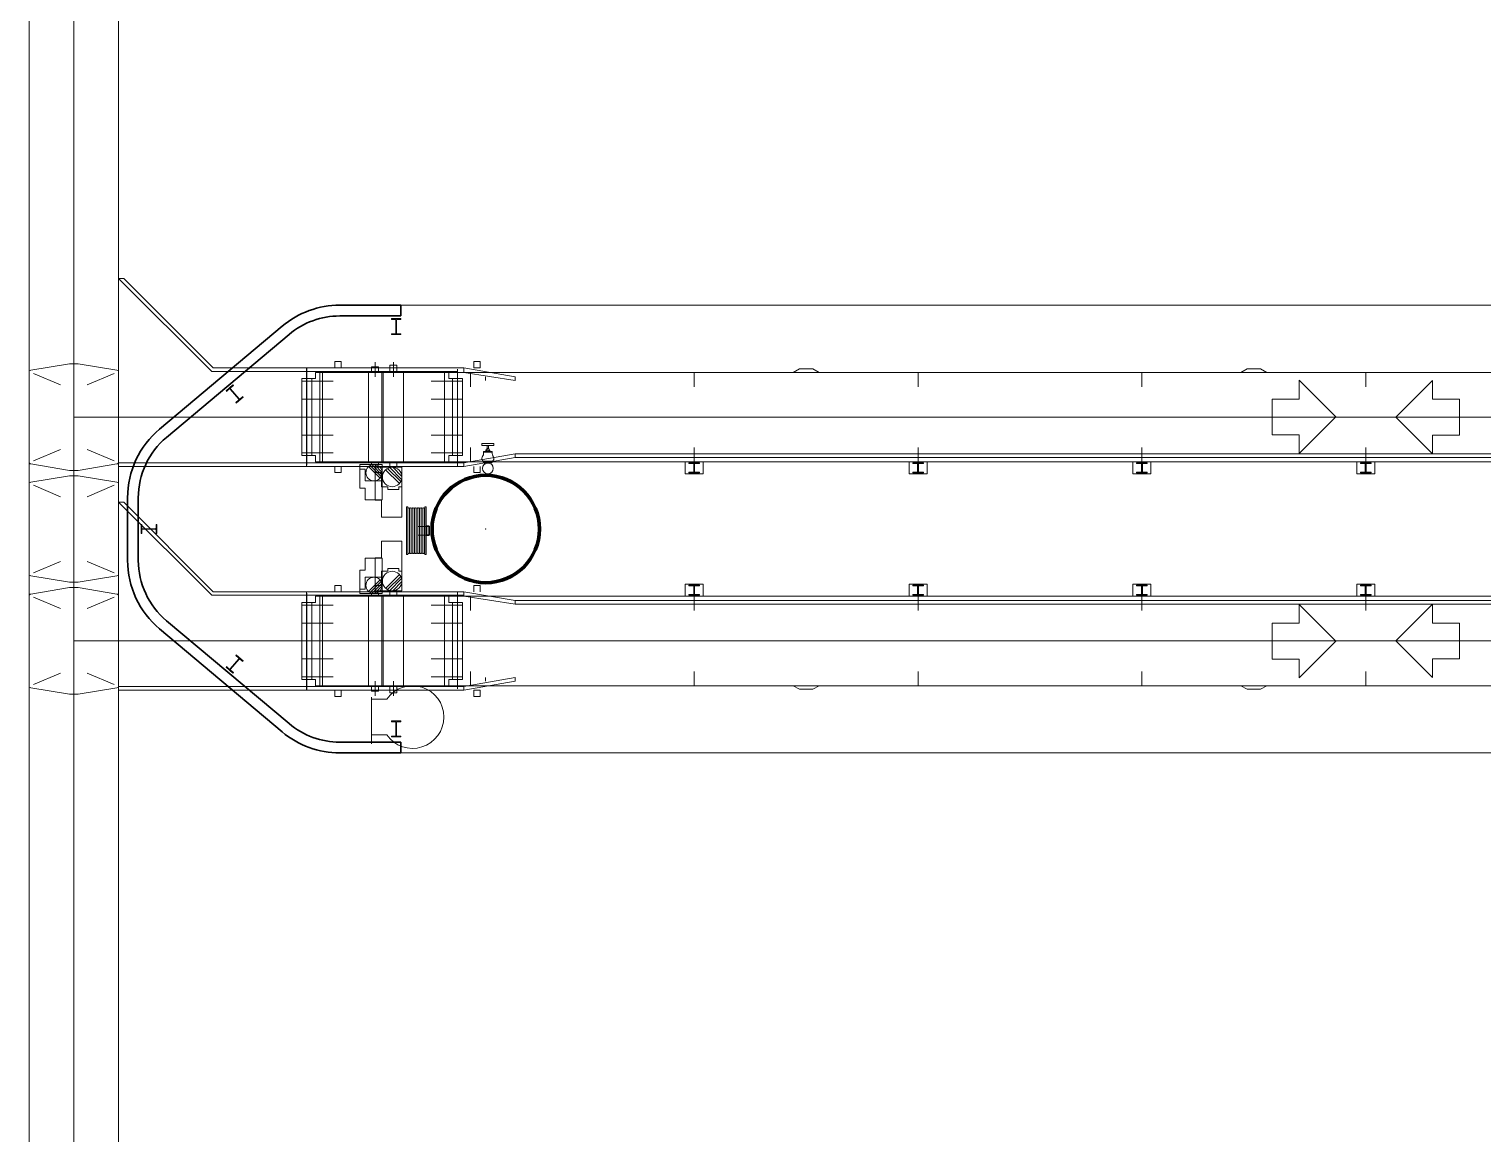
# Model space of a CAD drawing. Header units: metres. Extents: x 1807 to 3745, y 842 to 1968.
# Drawn here: x 3444.9 to 3461.14, y 1529.24 to 1541.58 of the extents above; entities that cross this region are included whole.
import ezdxf

# ---------------------------------------------------------------- set-up
doc = ezdxf.new("R2010")
doc.units = ezdxf.units.M
doc.header["$MEASUREMENT"] = 0
doc.linetypes.add('DGN1', pattern=[7.299439, 0, -7.299439])
doc.layers.add('Level 1', color=7, linetype='Continuous', lineweight=0)

msp = doc.modelspace()

# ---------------------------------------------------------------- linework, layer by layer
at = {"layer": 'Level 1', "color": 7, "linetype": 'Continuous', "lineweight": 0}
for p, q in [((3444.9, 1578.518), (3444.9, 1447.459)), ((3445.9, 1578.518), (3445.9, 1447.459)), ((3446.94, 1537.76), (3445.9, 1538.8)), ((3445.957, 1538.8), (3445.9, 1538.8)), ((3446.957, 1537.8), (3445.957, 1538.8)), ((3473.73, 1538.5), (3448.37, 1538.5)), ((3447.727, 1538.266), (3446.357, 1537.116)), ((3445.35, 1537.845), (3444.921, 1537.773)), ((3445.45, 1537.845), (3445.35, 1537.845)), ((3445.399, 1537.874), (3445.401, 1537.876)), ((3445.401, 1537.874), (3445.399, 1537.876)), ((3445.45, 1537.845), (3445.879, 1537.773)), ((3447.28, 1537.76), (3446.94, 1537.76)), ((3447.28, 1537.8), (3446.957, 1537.8)), ((3448, 1537.8), (3447.28, 1537.8)), ((3448, 1537.76), (3447.28, 1537.76)), ((3448, 1537.8), (3449.754, 1537.8)), ((3448, 1536.7), (3448, 1537.8)), ((3448, 1537.76), (3449.69, 1537.76)), ((3448.315, 1537.8), (3448.315, 1537.87)), ((3448.315, 1537.87), (3448.385, 1537.87)), ((3448.385, 1537.8), (3448.385, 1537.87)), ((3448.689, 1537.76), (3448.839, 1537.76)), ((3448.724, 1537.81), (3448.804, 1537.81)), ((3448.724, 1537.81), (3448.724, 1537.76)), ((3448.804, 1537.81), (3448.804, 1537.76)), ((3448.868, 1537.76), (3449.068, 1537.76)), ((3448.928, 1537.83), (3448.928, 1537.76)), ((3448.928, 1537.83), (3449.008, 1537.83)), ((3449.008, 1537.83), (3449.008, 1537.76)), ((3449.754, 1537.8), (3450.328, 1537.7)), ((3449.754, 1537.8), (3449.754, 1537.75)), ((3449.868, 1537.8), (3449.868, 1537.87)), ((3449.868, 1537.87), (3449.938, 1537.87)), ((3449.868, 1537.8), (3449.938, 1537.8)), ((3449.938, 1537.8), (3449.938, 1537.87)), ((3453.434, 1537.75), (3453.503, 1537.79)), ((3453.653, 1537.79), (3453.503, 1537.79)), ((3453.653, 1537.79), (3453.723, 1537.75)), ((3458.434, 1537.75), (3458.503, 1537.79)), ((3458.653, 1537.79), (3458.503, 1537.79)), ((3458.653, 1537.79), (3458.723, 1537.75)), ((3444.9, 1536.751), (3444.9, 1537.749)), ((3444.95, 1537.738), (3445.25, 1537.611)), ((3445.85, 1537.738), (3445.55, 1537.611)), ((3445.9, 1536.751), (3445.9, 1537.749)), ((3445.9, 1536.751), (3445.9, 1537.749)), ((3447.947, 1537.68), (3447.947, 1536.82)), ((3447.947, 1537.68), (3448.097, 1537.68)), ((3447.947, 1537.65), (3448.297, 1537.65)), ((3448.097, 1537.75), (3448.147, 1537.75)), ((3448.097, 1537.68), (3448.097, 1537.75)), ((3473.953, 1537.75), (3448.147, 1537.75)), ((3449.739, 1537.65), (3449.389, 1537.65)), ((3449.589, 1537.75), (3449.539, 1537.75)), ((3449.589, 1537.68), (3449.589, 1537.75)), ((3449.739, 1537.68), (3449.589, 1537.68)), ((3449.739, 1536.82), (3449.739, 1537.68)), ((3450.328, 1537.66), (3449.754, 1537.75)), ((3449.828, 1537.75), (3449.828, 1537.59)), ((3449.998, 1537.7), (3449.998, 1537.66)), ((3450.328, 1537.7), (3450.328, 1537.66)), ((3452.328, 1537.75), (3452.328, 1537.59)), ((3454.828, 1537.75), (3454.828, 1537.59)), ((3457.328, 1537.75), (3457.328, 1537.59)), ((3459.084, 1537.662), (3459.494, 1537.252)), ((3459.084, 1537.452), (3459.084, 1537.662)), ((3459.828, 1537.75), (3459.828, 1537.59)), ((3447.947, 1537.45), (3448.297, 1537.45)), ((3449.739, 1537.45), (3449.389, 1537.45)), ((3458.784, 1537.052), (3458.784, 1537.452)), ((3458.784, 1537.452), (3459.084, 1537.452)), ((3445.399, 1537.251), (3445.401, 1537.249)), ((3445.399, 1537.249), (3445.401, 1537.251)), ((3445.399, 1537.249), (3445.401, 1537.251)), ((3445.401, 1537.249), (3445.399, 1537.251)), ((3447.279, 1537.251), (3447.281, 1537.249)), ((3447.279, 1537.249), (3447.281, 1537.251)), ((3447.947, 1537.25), (3448.297, 1537.25)), ((3449.739, 1537.25), (3449.389, 1537.25)), ((3459.084, 1536.842), (3459.494, 1537.252)), ((3447.947, 1537.05), (3448.297, 1537.05)), ((3449.739, 1537.05), (3449.389, 1537.05)), ((3449.956, 1536.934), (3449.956, 1536.954)), ((3449.956, 1536.954), (3450.091, 1536.954)), ((3450.091, 1536.954), (3450.091, 1536.934)), ((3458.784, 1537.052), (3459.084, 1537.052)), ((3459.084, 1536.842), (3459.084, 1537.052)), ((3444.95, 1536.762), (3445.25, 1536.889)), ((3445.85, 1536.762), (3445.55, 1536.889)), ((3447.947, 1536.85), (3448.297, 1536.85)), ((3447.947, 1536.82), (3448.097, 1536.82)), ((3448.097, 1536.82), (3448.097, 1536.75)), ((3449.739, 1536.85), (3449.389, 1536.85)), ((3449.739, 1536.82), (3449.589, 1536.82)), ((3449.589, 1536.82), (3449.589, 1536.75)), ((3449.754, 1536.74), (3450.328, 1536.84)), ((3450.328, 1536.8), (3449.754, 1536.7)), ((3449.828, 1536.91), (3449.828, 1536.75)), ((3450.091, 1536.934), (3449.956, 1536.934)), ((3449.976, 1536.857), (3449.976, 1536.867)), ((3449.976, 1536.867), (3450.071, 1536.867)), ((3450.071, 1536.857), (3449.976, 1536.857)), ((3450.001, 1536.867), (3450.001, 1536.876)), ((3450.046, 1536.867), (3450.001, 1536.867)), ((3450.016, 1536.899), (3450.012, 1536.899)), ((3450.013, 1536.879), (3450.013, 1536.867)), ((3450.016, 1536.899), (3450.016, 1536.934)), ((3450.016, 1536.934), (3450.031, 1536.934)), ((3450.031, 1536.899), (3450.016, 1536.899)), ((3450.031, 1536.934), (3450.031, 1536.899)), ((3450.036, 1536.899), (3450.031, 1536.899)), ((3450.034, 1536.879), (3450.034, 1536.867)), ((3450.046, 1536.879), (3450.046, 1536.867)), ((3450.071, 1536.867), (3450.071, 1536.857)), ((3469.918, 1536.84), (3450.328, 1536.84)), ((3450.328, 1536.84), (3450.328, 1536.8)), ((3469.328, 1536.8), (3450.328, 1536.8)), ((3452.328, 1536.91), (3452.328, 1536.75)), ((3454.828, 1536.91), (3454.828, 1536.75)), ((3457.328, 1536.91), (3457.328, 1536.75)), ((3459.828, 1536.91), (3459.828, 1536.75)), ((3445.35, 1536.655), (3444.921, 1536.727)), ((3445.45, 1536.655), (3445.35, 1536.655)), ((3445.399, 1536.624), (3445.401, 1536.626)), ((3445.401, 1536.624), (3445.399, 1536.626)), ((3445.45, 1536.655), (3445.879, 1536.727)), ((3447.28, 1536.74), (3445.9, 1536.74)), ((3447.28, 1536.7), (3445.9, 1536.7)), ((3448, 1536.74), (3447.28, 1536.74)), ((3448, 1536.7), (3447.28, 1536.7)), ((3448, 1536.74), (3449.754, 1536.74)), ((3448, 1536.7), (3449.754, 1536.7)), ((3448.097, 1536.75), (3448.147, 1536.75)), ((3473.953, 1536.75), (3448.147, 1536.75)), ((3448.315, 1536.7), (3448.315, 1536.63)), ((3448.315, 1536.63), (3448.385, 1536.63)), ((3448.385, 1536.7), (3448.385, 1536.63)), ((3448.844, 1536.72), (3448.594, 1536.72)), ((3448.594, 1536.72), (3448.594, 1536.67)), ((3448.654, 1536.67), (3448.594, 1536.67)), ((3448.654, 1536.67), (3448.654, 1536.538)), ((3448.689, 1536.74), (3448.839, 1536.74)), ((3448.821, 1536.568), (3448.692, 1536.697)), ((3448.833, 1536.585), (3448.709, 1536.709)), ((3448.724, 1536.74), (3448.724, 1536.72)), ((3448.841, 1536.607), (3448.73, 1536.717)), ((3448.844, 1536.633), (3448.757, 1536.72)), ((3449.064, 1536.69), (3448.764, 1536.69)), ((3448.764, 1536.69), (3448.764, 1536.63)), ((3448.836, 1536.63), (3448.764, 1536.63)), ((3448.804, 1536.74), (3448.804, 1536.72)), ((3448.836, 1536.63), (3448.836, 1536.472)), ((3448.844, 1536.72), (3448.844, 1536.538)), ((3448.868, 1536.74), (3449.068, 1536.74)), ((3449.037, 1536.508), (3448.882, 1536.662)), ((3449.051, 1536.529), (3448.903, 1536.677)), ((3448.928, 1536.74), (3448.928, 1536.69)), ((3449.061, 1536.554), (3448.928, 1536.687)), ((3449.064, 1536.587), (3448.961, 1536.69)), ((3449.008, 1536.74), (3449.008, 1536.69)), ((3449.064, 1536.69), (3449.064, 1536.472)), ((3449.589, 1536.75), (3449.539, 1536.75)), ((3449.754, 1536.74), (3449.754, 1536.7)), ((3449.868, 1536.7), (3449.868, 1536.63)), ((3449.868, 1536.63), (3449.938, 1536.63)), ((3449.938, 1536.7), (3449.938, 1536.63)), ((3449.976, 1536.757), (3449.976, 1536.742)), ((3449.985, 1536.739), (3449.985, 1536.723)), ((3450.005, 1536.757), (3450.005, 1536.742)), ((3450.042, 1536.757), (3450.042, 1536.742)), ((3450.062, 1536.723), (3450.062, 1536.739)), ((3450.07, 1536.742), (3450.071, 1536.742)), ((3450.071, 1536.742), (3450.071, 1536.757)), ((3452.228, 1536.616), (3452.228, 1536.75)), ((3452.228, 1536.75), (3452.428, 1536.75)), ((3452.268, 1536.74), (3452.388, 1536.74)), ((3452.268, 1536.74), (3452.268, 1536.73)), ((3452.268, 1536.73), (3452.323, 1536.73)), ((3452.268, 1536.636), (3452.268, 1536.626)), ((3452.268, 1536.636), (3452.323, 1536.636)), ((3452.268, 1536.626), (3452.388, 1536.626)), ((3452.288, 1536.75), (3452.288, 1536.74)), ((3452.323, 1536.73), (3452.323, 1536.636)), ((3452.333, 1536.73), (3452.388, 1536.73)), ((3452.333, 1536.73), (3452.333, 1536.636)), ((3452.333, 1536.636), (3452.388, 1536.636)), ((3452.368, 1536.75), (3452.368, 1536.74)), ((3452.388, 1536.74), (3452.388, 1536.73)), ((3452.388, 1536.636), (3452.388, 1536.626)), ((3452.428, 1536.616), (3452.428, 1536.75)), ((3454.728, 1536.616), (3454.728, 1536.75)), ((3454.728, 1536.75), (3454.928, 1536.75)), ((3454.768, 1536.74), (3454.888, 1536.74)), ((3454.768, 1536.74), (3454.768, 1536.73)), ((3454.768, 1536.73), (3454.823, 1536.73)), ((3454.768, 1536.636), (3454.768, 1536.626)), ((3454.768, 1536.636), (3454.823, 1536.636)), ((3454.768, 1536.626), (3454.888, 1536.626)), ((3454.788, 1536.75), (3454.788, 1536.74)), ((3454.823, 1536.73), (3454.823, 1536.636)), ((3454.833, 1536.73), (3454.888, 1536.73)), ((3454.833, 1536.73), (3454.833, 1536.636)), ((3454.833, 1536.636), (3454.888, 1536.636)), ((3454.868, 1536.75), (3454.868, 1536.74)), ((3454.888, 1536.74), (3454.888, 1536.73)), ((3454.888, 1536.636), (3454.888, 1536.626)), ((3454.928, 1536.616), (3454.928, 1536.75)), ((3457.228, 1536.616), (3457.228, 1536.75)), ((3457.228, 1536.75), (3457.428, 1536.75)), ((3457.268, 1536.74), (3457.388, 1536.74)), ((3457.268, 1536.74), (3457.268, 1536.73)), ((3457.268, 1536.73), (3457.323, 1536.73)), ((3457.268, 1536.636), (3457.268, 1536.626)), ((3457.268, 1536.636), (3457.323, 1536.636)), ((3457.268, 1536.626), (3457.388, 1536.626)), ((3457.288, 1536.75), (3457.288, 1536.74)), ((3457.323, 1536.73), (3457.323, 1536.636)), ((3457.333, 1536.73), (3457.388, 1536.73)), ((3457.333, 1536.73), (3457.333, 1536.636)), ((3457.333, 1536.636), (3457.388, 1536.636)), ((3457.368, 1536.75), (3457.368, 1536.74)), ((3457.388, 1536.74), (3457.388, 1536.73)), ((3457.388, 1536.636), (3457.388, 1536.626)), ((3457.428, 1536.616), (3457.428, 1536.75)), ((3459.728, 1536.616), (3459.728, 1536.75)), ((3459.728, 1536.75), (3459.928, 1536.75)), ((3459.768, 1536.74), (3459.888, 1536.74)), ((3459.768, 1536.74), (3459.768, 1536.73)), ((3459.768, 1536.73), (3459.823, 1536.73)), ((3459.768, 1536.636), (3459.768, 1536.626)), ((3459.768, 1536.636), (3459.823, 1536.636)), ((3459.768, 1536.626), (3459.888, 1536.626)), ((3459.788, 1536.75), (3459.788, 1536.74)), ((3459.823, 1536.73), (3459.823, 1536.636)), ((3459.833, 1536.73), (3459.888, 1536.73)), ((3459.833, 1536.73), (3459.833, 1536.636)), ((3459.833, 1536.636), (3459.888, 1536.636)), ((3459.868, 1536.75), (3459.868, 1536.74)), ((3459.888, 1536.74), (3459.888, 1536.73)), ((3459.888, 1536.636), (3459.888, 1536.626)), ((3459.928, 1536.616), (3459.928, 1536.75)), ((3444.9, 1535.501), (3444.9, 1536.499)), ((3445.35, 1536.595), (3444.921, 1536.523)), ((3444.95, 1536.488), (3445.25, 1536.361)), ((3445.45, 1536.595), (3445.35, 1536.595)), ((3445.45, 1536.595), (3445.879, 1536.523)), ((3445.85, 1536.488), (3445.55, 1536.361)), ((3445.9, 1535.501), (3445.9, 1536.499)), ((3445.9, 1535.501), (3445.9, 1536.499)), ((3448.844, 1536.538), (3448.654, 1536.538)), ((3448.908, 1536.472), (3448.836, 1536.472)), ((3448.908, 1536.472), (3448.908, 1536.442)), ((3449.064, 1536.472), (3449.028, 1536.472)), ((3449.028, 1536.472), (3449.028, 1536.442)), ((3452.228, 1536.616), (3452.428, 1536.616)), ((3454.728, 1536.616), (3454.928, 1536.616)), ((3457.228, 1536.616), (3457.428, 1536.616)), ((3459.728, 1536.616), (3459.928, 1536.616)), ((3446.94, 1535.26), (3445.9, 1536.3)), ((3445.957, 1536.3), (3445.9, 1536.3)), ((3446.957, 1535.3), (3445.957, 1536.3)), ((3446, 1536.35), (3446, 1535.65)), ((3449.028, 1536.442), (3448.908, 1536.442)), ((3449.13, 1535.736), (3449.13, 1536.226)), ((3449.149, 1535.736), (3449.149, 1536.226)), ((3449.167, 1535.736), (3449.167, 1536.226)), ((3449.186, 1535.736), (3449.186, 1536.226)), ((3449.204, 1535.736), (3449.204, 1536.226)), ((3449.223, 1535.736), (3449.223, 1536.226)), ((3449.241, 1535.739), (3449.241, 1536.226)), ((3449.241, 1535.739), (3449.241, 1536.226)), ((3449.26, 1535.736), (3449.26, 1536.226)), ((3449.278, 1535.736), (3449.278, 1536.226)), ((3449.297, 1535.736), (3449.297, 1536.226)), ((3449.316, 1535.736), (3449.316, 1536.226)), ((3445.399, 1535.999), (3445.401, 1536.001)), ((3445.401, 1535.999), (3445.399, 1536.001)), ((3449.999, 1536.001), (3450.001, 1535.999)), ((3449.999, 1535.999), (3450.001, 1536.001)), ((3444.95, 1535.512), (3445.25, 1535.639)), ((3445.85, 1535.512), (3445.55, 1535.639)), ((3448.836, 1535.37), (3448.836, 1535.528)), ((3448.908, 1535.528), (3448.836, 1535.528)), ((3449.037, 1535.492), (3448.882, 1535.337)), ((3449.028, 1535.558), (3448.908, 1535.558)), ((3448.908, 1535.528), (3448.908, 1535.558)), ((3449.028, 1535.528), (3449.028, 1535.558)), ((3449.064, 1535.528), (3449.028, 1535.528)), ((3449.064, 1535.31), (3449.064, 1535.528)), ((3445.35, 1535.405), (3444.921, 1535.477)), ((3445.35, 1535.345), (3444.921, 1535.273)), ((3445.45, 1535.405), (3445.35, 1535.405)), ((3445.45, 1535.345), (3445.35, 1535.345)), ((3445.399, 1535.374), (3445.401, 1535.376)), ((3445.401, 1535.374), (3445.399, 1535.376)), ((3445.45, 1535.405), (3445.879, 1535.477)), ((3445.45, 1535.345), (3445.879, 1535.273)), ((3448.315, 1535.3), (3448.315, 1535.37)), ((3448.315, 1535.37), (3448.385, 1535.37)), ((3448.385, 1535.3), (3448.385, 1535.37)), ((3448.654, 1535.33), (3448.594, 1535.33)), ((3448.594, 1535.28), (3448.594, 1535.33)), ((3448.844, 1535.462), (3448.654, 1535.462)), ((3448.654, 1535.33), (3448.654, 1535.462)), ((3448.821, 1535.432), (3448.692, 1535.303)), ((3448.833, 1535.414), (3448.709, 1535.291)), ((3448.841, 1535.393), (3448.73, 1535.283)), ((3448.844, 1535.366), (3448.757, 1535.28)), ((3448.836, 1535.37), (3448.764, 1535.37)), ((3448.764, 1535.31), (3448.764, 1535.37)), ((3448.844, 1535.28), (3448.844, 1535.462)), ((3449.051, 1535.471), (3448.903, 1535.323)), ((3449.061, 1535.446), (3448.928, 1535.313)), ((3449.064, 1535.413), (3448.961, 1535.31)), ((3449.868, 1535.3), (3449.868, 1535.37)), ((3449.868, 1535.37), (3449.938, 1535.37)), ((3449.938, 1535.3), (3449.938, 1535.37)), ((3452.228, 1535.384), (3452.228, 1535.25)), ((3452.228, 1535.384), (3452.428, 1535.384)), ((3452.268, 1535.374), (3452.388, 1535.374)), ((3452.268, 1535.364), (3452.268, 1535.374)), ((3452.268, 1535.364), (3452.323, 1535.364)), ((3452.323, 1535.27), (3452.323, 1535.364)), ((3452.333, 1535.364), (3452.388, 1535.364)), ((3452.333, 1535.27), (3452.333, 1535.364)), ((3452.388, 1535.364), (3452.388, 1535.374)), ((3452.428, 1535.384), (3452.428, 1535.25)), ((3454.728, 1535.384), (3454.728, 1535.25)), ((3454.728, 1535.384), (3454.928, 1535.384)), ((3454.768, 1535.374), (3454.888, 1535.374)), ((3454.768, 1535.364), (3454.768, 1535.374)), ((3454.768, 1535.364), (3454.823, 1535.364)), ((3454.823, 1535.27), (3454.823, 1535.364)), ((3454.833, 1535.364), (3454.888, 1535.364)), ((3454.833, 1535.27), (3454.833, 1535.364)), ((3454.888, 1535.364), (3454.888, 1535.374)), ((3454.928, 1535.384), (3454.928, 1535.25)), ((3457.228, 1535.384), (3457.228, 1535.25)), ((3457.228, 1535.384), (3457.428, 1535.384)), ((3457.268, 1535.374), (3457.388, 1535.374)), ((3457.268, 1535.364), (3457.268, 1535.374)), ((3457.268, 1535.364), (3457.323, 1535.364)), ((3457.323, 1535.27), (3457.323, 1535.364)), ((3457.333, 1535.364), (3457.388, 1535.364)), ((3457.333, 1535.27), (3457.333, 1535.364)), ((3457.388, 1535.364), (3457.388, 1535.374)), ((3457.428, 1535.384), (3457.428, 1535.25)), ((3459.728, 1535.384), (3459.728, 1535.25)), ((3459.728, 1535.384), (3459.928, 1535.384)), ((3459.768, 1535.374), (3459.888, 1535.374)), ((3459.768, 1535.364), (3459.768, 1535.374)), ((3459.768, 1535.364), (3459.823, 1535.364)), ((3459.823, 1535.27), (3459.823, 1535.364)), ((3459.833, 1535.364), (3459.888, 1535.364)), ((3459.833, 1535.27), (3459.833, 1535.364)), ((3459.888, 1535.364), (3459.888, 1535.374)), ((3459.928, 1535.384), (3459.928, 1535.25)), ((3444.9, 1534.251), (3444.9, 1535.249)), ((3444.95, 1535.238), (3445.25, 1535.111)), ((3445.85, 1535.238), (3445.55, 1535.111)), ((3445.9, 1534.251), (3445.9, 1535.249)), ((3445.9, 1534.251), (3445.9, 1535.249)), ((3447.28, 1535.26), (3446.94, 1535.26)), ((3447.28, 1535.3), (3446.957, 1535.3)), ((3448, 1535.3), (3447.28, 1535.3)), ((3448, 1535.26), (3447.28, 1535.26)), ((3447.947, 1534.32), (3447.947, 1535.18)), ((3447.947, 1535.18), (3448.097, 1535.18)), ((3448, 1535.3), (3449.754, 1535.3)), ((3448, 1534.2), (3448, 1535.3)), ((3448, 1535.26), (3449.754, 1535.26)), ((3448.097, 1535.25), (3448.147, 1535.25)), ((3448.097, 1535.18), (3448.097, 1535.25)), ((3448.147, 1535.25), (3449.562, 1535.25)), ((3448.844, 1535.28), (3448.594, 1535.28)), ((3448.689, 1535.26), (3448.839, 1535.26)), ((3448.724, 1535.26), (3448.724, 1535.28)), ((3449.064, 1535.31), (3448.764, 1535.31)), ((3448.804, 1535.26), (3448.804, 1535.28)), ((3448.868, 1535.26), (3449.068, 1535.26)), ((3448.928, 1535.26), (3448.928, 1535.31)), ((3449.008, 1535.26), (3449.008, 1535.31)), ((3449.589, 1535.25), (3449.539, 1535.25)), ((3473.953, 1535.25), (3449.589, 1535.25)), ((3449.589, 1535.18), (3449.589, 1535.25)), ((3449.739, 1535.18), (3449.589, 1535.18)), ((3449.739, 1535.18), (3449.739, 1534.32)), ((3449.754, 1535.3), (3450.328, 1535.2)), ((3449.754, 1535.3), (3449.754, 1535.25)), ((3450.328, 1535.16), (3449.754, 1535.25)), ((3449.828, 1535.09), (3449.828, 1535.25)), ((3469.328, 1535.2), (3450.328, 1535.2)), ((3450.328, 1535.2), (3450.328, 1535.16)), ((3469.918, 1535.16), (3450.328, 1535.16)), ((3452.228, 1535.25), (3452.428, 1535.25)), ((3452.268, 1535.27), (3452.323, 1535.27)), ((3452.268, 1535.26), (3452.268, 1535.27)), ((3452.268, 1535.26), (3452.388, 1535.26)), ((3452.288, 1535.25), (3452.288, 1535.26)), ((3452.328, 1535.09), (3452.328, 1535.25)), ((3452.333, 1535.27), (3452.388, 1535.27)), ((3452.368, 1535.25), (3452.368, 1535.26)), ((3452.388, 1535.26), (3452.388, 1535.27)), ((3454.728, 1535.25), (3454.928, 1535.25)), ((3454.768, 1535.27), (3454.823, 1535.27)), ((3454.768, 1535.26), (3454.768, 1535.27)), ((3454.768, 1535.26), (3454.888, 1535.26)), ((3454.788, 1535.25), (3454.788, 1535.26)), ((3454.828, 1535.09), (3454.828, 1535.25)), ((3454.833, 1535.27), (3454.888, 1535.27)), ((3454.868, 1535.25), (3454.868, 1535.26)), ((3454.888, 1535.26), (3454.888, 1535.27)), ((3457.228, 1535.25), (3457.428, 1535.25)), ((3457.268, 1535.27), (3457.323, 1535.27)), ((3457.268, 1535.26), (3457.268, 1535.27)), ((3457.268, 1535.26), (3457.388, 1535.26)), ((3457.288, 1535.25), (3457.288, 1535.26)), ((3457.328, 1535.09), (3457.328, 1535.25)), ((3457.333, 1535.27), (3457.388, 1535.27)), ((3457.368, 1535.25), (3457.368, 1535.26)), ((3457.388, 1535.26), (3457.388, 1535.27)), ((3459.084, 1535.158), (3459.494, 1534.748)), ((3459.084, 1535.158), (3459.084, 1534.948)), ((3459.728, 1535.25), (3459.928, 1535.25)), ((3459.768, 1535.27), (3459.823, 1535.27)), ((3459.768, 1535.26), (3459.768, 1535.27)), ((3459.768, 1535.26), (3459.888, 1535.26)), ((3459.788, 1535.25), (3459.788, 1535.26)), ((3459.828, 1535.09), (3459.828, 1535.25)), ((3459.833, 1535.27), (3459.888, 1535.27)), ((3459.868, 1535.25), (3459.868, 1535.26)), ((3459.888, 1535.26), (3459.888, 1535.27)), ((3447.947, 1535.15), (3448.297, 1535.15)), ((3449.739, 1535.15), (3449.389, 1535.15)), ((3446.357, 1534.884), (3447.727, 1533.734)), ((3447.947, 1534.95), (3448.297, 1534.95)), ((3449.739, 1534.95), (3449.389, 1534.95)), ((3458.784, 1534.948), (3458.784, 1534.548)), ((3458.784, 1534.948), (3459.084, 1534.948)), ((3445.399, 1534.751), (3445.401, 1534.749)), ((3445.399, 1534.749), (3445.401, 1534.751)), ((3445.399, 1534.749), (3445.401, 1534.751)), ((3445.401, 1534.749), (3445.399, 1534.751)), ((3447.279, 1534.751), (3447.281, 1534.749)), ((3447.279, 1534.749), (3447.281, 1534.751)), ((3447.947, 1534.75), (3448.297, 1534.75)), ((3449.739, 1534.75), (3449.389, 1534.75)), ((3459.084, 1534.338), (3459.494, 1534.748)), ((3447.947, 1534.55), (3448.297, 1534.55)), ((3449.739, 1534.55), (3449.389, 1534.55)), ((3458.784, 1534.548), (3459.084, 1534.548)), ((3459.084, 1534.548), (3459.084, 1534.338)), ((3444.95, 1534.262), (3445.25, 1534.389)), ((3445.85, 1534.262), (3445.55, 1534.389)), ((3447.947, 1534.35), (3448.297, 1534.35)), ((3449.739, 1534.35), (3449.389, 1534.35)), ((3449.828, 1534.25), (3449.828, 1534.41)), ((3452.328, 1534.25), (3452.328, 1534.41)), ((3454.828, 1534.25), (3454.828, 1534.41)), ((3457.328, 1534.25), (3457.328, 1534.41)), ((3459.828, 1534.25), (3459.828, 1534.41)), ((3445.35, 1534.155), (3444.921, 1534.226)), ((3445.45, 1534.155), (3445.879, 1534.226)), ((3447.28, 1534.24), (3445.9, 1534.24)), ((3447.28, 1534.2), (3445.9, 1534.2)), ((3448, 1534.24), (3447.28, 1534.24)), ((3448, 1534.2), (3447.28, 1534.2)), ((3447.947, 1534.32), (3448.097, 1534.32)), ((3448, 1534.24), (3449.754, 1534.24)), ((3448, 1534.2), (3449.754, 1534.2)), ((3448.097, 1534.32), (3448.097, 1534.25)), ((3448.097, 1534.25), (3448.147, 1534.25)), ((3473.953, 1534.25), (3448.147, 1534.25)), ((3448.17, 1534.25), (3449.562, 1534.25)), ((3448.315, 1534.2), (3448.315, 1534.13)), ((3448.385, 1534.2), (3448.385, 1534.13)), ((3448.689, 1534.24), (3448.839, 1534.24)), ((3448.724, 1534.19), (3448.724, 1534.24)), ((3448.724, 1534.19), (3448.804, 1534.19)), ((3448.804, 1534.19), (3448.804, 1534.24)), ((3448.868, 1534.24), (3449.068, 1534.24)), ((3448.928, 1534.17), (3448.928, 1534.24)), ((3449.008, 1534.17), (3449.008, 1534.24)), ((3449.589, 1534.25), (3449.539, 1534.25)), ((3449.739, 1534.32), (3449.589, 1534.32)), ((3449.589, 1534.32), (3449.589, 1534.25)), ((3449.754, 1534.24), (3450.328, 1534.34)), ((3450.328, 1534.3), (3449.754, 1534.2)), ((3449.754, 1534.24), (3449.754, 1534.2)), ((3449.868, 1534.2), (3449.938, 1534.2)), ((3449.868, 1534.2), (3449.868, 1534.13)), ((3449.938, 1534.2), (3449.938, 1534.13)), ((3449.998, 1534.3), (3449.998, 1534.34)), ((3450.328, 1534.34), (3450.328, 1534.3)), ((3453.434, 1534.25), (3453.503, 1534.21)), ((3453.653, 1534.21), (3453.503, 1534.21)), ((3453.653, 1534.21), (3453.723, 1534.25)), ((3458.434, 1534.25), (3458.503, 1534.21)), ((3458.653, 1534.21), (3458.503, 1534.21)), ((3458.653, 1534.21), (3458.723, 1534.25)), ((3445.45, 1534.155), (3445.35, 1534.155)), ((3448.315, 1534.13), (3448.385, 1534.13)), ((3448.928, 1534.17), (3449.008, 1534.17)), ((3449.868, 1534.13), (3449.938, 1534.13)), ((3448.37, 1533.5), (3473.73, 1533.5))]:
    msp.add_line(p, q, dxfattribs=at)
at = {"layer": 'Level 1', "color": 7, "linetype": 'Continuous', "lineweight": 0, "ltscale": 4}
for p, q in [((3445.4, 1578.518), (3445.4, 1447.459)), ((3448.002, 1537.8), (3448.002, 1536.715)), ((3448.764, 1537.7), (3448.764, 1537.864)), ((3448.968, 1537.7), (3448.968, 1537.864)), ((3449.684, 1536.7), (3449.684, 1537.785)), ((3448.057, 1537.68), (3448.057, 1536.82)), ((3448.147, 1537.75), (3448.147, 1536.75)), ((3448.178, 1537.75), (3448.178, 1536.75)), ((3448.689, 1537.75), (3448.689, 1536.75)), ((3448.839, 1537.75), (3448.839, 1536.75)), ((3448.855, 1537.75), (3448.855, 1536.75)), ((3449.081, 1537.75), (3449.081, 1536.75)), ((3449.539, 1536.75), (3449.539, 1537.75)), ((3449.629, 1536.82), (3449.629, 1537.68)), ((3460.573, 1537.66), (3460.163, 1537.25)), ((3460.573, 1537.45), (3460.573, 1537.66)), ((3460.873, 1537.45), (3460.573, 1537.45)), ((3460.873, 1537.05), (3460.873, 1537.45)), ((3445.4, 1537.25), (3447.28, 1537.25)), ((3447.28, 1537.25), (3474.82, 1537.25)), ((3460.573, 1536.84), (3460.163, 1537.25)), ((3460.573, 1536.84), (3460.573, 1537.05)), ((3460.873, 1537.05), (3460.573, 1537.05)), ((3448.594, 1536.67), (3448.594, 1536.458)), ((3448.764, 1536.63), (3448.764, 1536.322)), ((3448.654, 1536.458), (3448.594, 1536.458)), ((3448.654, 1536.458), (3448.654, 1536.326)), ((3448.844, 1536.326), (3448.844, 1536.538)), ((3449.064, 1536.134), (3449.064, 1536.472)), ((3448.654, 1536.326), (3448.844, 1536.326)), ((3448.836, 1536.322), (3448.764, 1536.322)), ((3448.836, 1536.322), (3448.836, 1536.134)), ((3448.836, 1536.134), (3449.064, 1536.134)), ((3448.836, 1535.866), (3449.064, 1535.866)), ((3448.836, 1535.678), (3448.836, 1535.866)), ((3449.064, 1535.866), (3449.064, 1535.528)), ((3448.654, 1535.674), (3448.844, 1535.674)), ((3448.654, 1535.542), (3448.654, 1535.674)), ((3448.764, 1535.37), (3448.764, 1535.678)), ((3448.836, 1535.678), (3448.764, 1535.678)), ((3448.844, 1535.674), (3448.844, 1535.462)), ((3448.594, 1535.33), (3448.594, 1535.542)), ((3448.654, 1535.542), (3448.594, 1535.542)), ((3448.002, 1534.2), (3448.002, 1535.285)), ((3448.057, 1534.32), (3448.057, 1535.18)), ((3448.147, 1534.25), (3448.147, 1535.25)), ((3448.178, 1534.25), (3448.178, 1535.25)), ((3448.689, 1534.25), (3448.689, 1535.25)), ((3448.839, 1534.25), (3448.839, 1535.25)), ((3448.855, 1534.25), (3448.855, 1535.25)), ((3449.081, 1534.25), (3449.081, 1535.25)), ((3449.539, 1535.25), (3449.539, 1534.25)), ((3449.629, 1535.18), (3449.629, 1534.32)), ((3449.684, 1535.3), (3449.684, 1534.215)), ((3460.573, 1535.16), (3460.163, 1534.75)), ((3460.573, 1535.16), (3460.573, 1534.95)), ((3460.873, 1534.95), (3460.573, 1534.95)), ((3460.873, 1534.95), (3460.873, 1534.55)), ((3445.4, 1534.75), (3447.28, 1534.75)), ((3447.28, 1534.75), (3474.82, 1534.75)), ((3460.573, 1534.34), (3460.163, 1534.75)), ((3460.573, 1534.55), (3460.573, 1534.34)), ((3460.873, 1534.55), (3460.573, 1534.55)), ((3448.764, 1534.3), (3448.764, 1534.136)), ((3448.968, 1534.3), (3448.968, 1534.136))]:
    msp.add_line(p, q, dxfattribs=at)
at = {"layer": 'Level 1', "color": 7, "linetype": 'Continuous', "lineweight": 30}
for p, q in [((3448.37, 1538.5), (3449.05, 1538.5)), ((3449.05, 1538.5), (3449.05, 1538.38)), ((3446.357, 1537.116), (3447.727, 1538.266)), ((3449.05, 1538.38), (3448.37, 1538.38)), ((3447.804, 1538.174), (3446.434, 1537.024)), ((3446, 1535.65), (3446, 1536.35)), ((3446.12, 1536.35), (3446.12, 1535.65)), ((3449.34, 1535.93), (3449.34, 1536.032)), ((3449.34, 1536.032), (3449.369, 1536.032)), ((3449.369, 1536.032), (3449.369, 1535.93)), ((3449.369, 1535.93), (3449.34, 1535.93)), ((3447.727, 1533.734), (3446.357, 1534.884)), ((3446.434, 1534.976), (3447.804, 1533.826)), ((3448.37, 1533.62), (3449.05, 1533.62)), ((3449.05, 1533.62), (3449.05, 1533.5)), ((3449.05, 1533.5), (3448.37, 1533.5))]:
    msp.add_line(p, q, dxfattribs=at)
at = {"layer": 'Level 1', "color": 7, "linetype": 'Continuous', "lineweight": 13}
for p, q in [((3449.05, 1538.35), (3448.949, 1538.35)), ((3448.949, 1538.35), (3448.949, 1538.342)), ((3448.949, 1538.342), (3448.99, 1538.342)), ((3448.997, 1538.334), (3448.997, 1538.188)), ((3449.002, 1538.188), (3449.002, 1538.334)), ((3449.009, 1538.342), (3449.05, 1538.342)), ((3449.05, 1538.342), (3449.05, 1538.35)), ((3448.99, 1538.18), (3448.949, 1538.18)), ((3448.949, 1538.18), (3448.949, 1538.172)), ((3448.949, 1538.172), (3449.05, 1538.172)), ((3449.05, 1538.18), (3449.009, 1538.18)), ((3449.05, 1538.172), (3449.05, 1538.18)), ((3447.177, 1537.609), (3447.1, 1537.543)), ((3447.151, 1537.576), (3447.183, 1537.603)), ((3447.183, 1537.603), (3447.177, 1537.609)), ((3447.1, 1537.543), (3447.105, 1537.537)), ((3447.105, 1537.537), (3447.136, 1537.564)), ((3447.147, 1537.563), (3447.241, 1537.45)), ((3447.245, 1537.453), (3447.15, 1537.566)), ((3447.24, 1537.439), (3447.209, 1537.413)), ((3447.214, 1537.407), (3447.292, 1537.472)), ((3447.287, 1537.479), (3447.255, 1537.452)), ((3447.292, 1537.472), (3447.287, 1537.479)), ((3447.209, 1537.413), (3447.214, 1537.407)), ((3449.114, 1535.716), (3449.114, 1536.246)), ((3449.114, 1536.246), (3449.129, 1536.246)), ((3449.129, 1536.246), (3449.129, 1535.716)), ((3449.319, 1535.716), (3449.319, 1536.246)), ((3449.319, 1536.246), (3449.333, 1536.246)), ((3449.333, 1536.246), (3449.333, 1535.716)), ((3446.15, 1536.051), (3446.15, 1535.949)), ((3446.158, 1536.051), (3446.15, 1536.051)), ((3446.158, 1536.01), (3446.158, 1536.051)), ((3446.158, 1535.949), (3446.158, 1535.99)), ((3446.312, 1536.002), (3446.166, 1536.002)), ((3446.166, 1535.998), (3446.312, 1535.998)), ((3446.328, 1536.051), (3446.32, 1536.051)), ((3446.32, 1536.051), (3446.32, 1536.01)), ((3446.32, 1535.99), (3446.32, 1535.949)), ((3446.328, 1535.949), (3446.328, 1536.051)), ((3446.15, 1535.949), (3446.158, 1535.949)), ((3446.32, 1535.949), (3446.328, 1535.949)), ((3449.129, 1535.716), (3449.114, 1535.716)), ((3449.333, 1535.716), (3449.319, 1535.716)), ((3447.147, 1534.437), (3447.241, 1534.55)), ((3447.245, 1534.547), (3447.15, 1534.434)), ((3447.209, 1534.587), (3447.214, 1534.593)), ((3447.24, 1534.561), (3447.209, 1534.587)), ((3447.214, 1534.593), (3447.292, 1534.528)), ((3447.287, 1534.521), (3447.255, 1534.548)), ((3447.292, 1534.528), (3447.287, 1534.521)), ((3447.1, 1534.457), (3447.105, 1534.463)), ((3447.177, 1534.391), (3447.1, 1534.457)), ((3447.105, 1534.463), (3447.136, 1534.436)), ((3447.151, 1534.424), (3447.183, 1534.397)), ((3447.183, 1534.397), (3447.177, 1534.391)), ((3448.723, 1533.6), (3448.723, 1534.123)), ((3448.723, 1534.1), (3448.896, 1534.1)), ((3448.896, 1533.7), (3448.723, 1533.7)), ((3448.723, 1533.7), (3448.723, 1533.6)), ((3449.05, 1533.856), (3448.949, 1533.856)), ((3448.949, 1533.856), (3448.949, 1533.848)), ((3448.949, 1533.848), (3448.989, 1533.848)), ((3448.997, 1533.84), (3448.997, 1533.693)), ((3449.002, 1533.693), (3449.002, 1533.84)), ((3449.009, 1533.848), (3449.05, 1533.848)), ((3449.05, 1533.848), (3449.05, 1533.856)), ((3448.989, 1533.686), (3448.949, 1533.686)), ((3448.949, 1533.686), (3448.949, 1533.678)), ((3448.949, 1533.678), (3449.05, 1533.678)), ((3449.05, 1533.686), (3449.009, 1533.686)), ((3449.05, 1533.678), (3449.05, 1533.686))]:
    msp.add_line(p, q, dxfattribs=at)
at = {"layer": 'Level 1', "color": 7, "linetype": 'DGN1', "lineweight": 0}
for p, q in [((3449.339, 1536.029), (3449.132, 1536.029)), ((3449.339, 1535.933), (3449.132, 1535.933))]:
    msp.add_line(p, q, dxfattribs=at)
at = {"layer": 'Level 1', "color": 7, "linetype": 'Continuous', "lineweight": 0}
for centre, radius in [((3448.753, 1536.629), 0.091), ((3448.955, 1536.581), 0.109), ((3448.955, 1535.419), 0.109), ((3448.753, 1535.371), 0.091)]:
    msp.add_circle(centre, radius, dxfattribs=at)
at = {"layer": 'Level 1', "color": 7, "linetype": 'Continuous', "lineweight": 13}
msp.add_circle((3450.024, 1536.677), 0.06, dxfattribs=at)
at = {"layer": 'Level 1', "color": 7, "linetype": 'Continuous', "lineweight": 70}
msp.add_circle((3450, 1536), 0.6, dxfattribs=at)
at = {"layer": 'Level 1', "color": 7, "linetype": 'Continuous', "lineweight": 0}
for centre, radius, start, end in [((3448.37, 1537.5), 1, 90, 130.0105), ((3444.925, 1537.749), 0.025, 99.4622, 180), ((3445.875, 1537.749), 0.025, 0, 80.5378), ((3447, 1536.35), 1, 130.0101, 180), ((3449.99, 1536.788), 0.0339, 151.1573, 246.7573), ((3449.897, 1536.853), 0.0799, 322.5986, 2.7841), ((3450.007, 1536.877), 0.00618, 13.8756, 193.8756), ((3449.992, 1536.898), 0.0205, 309.866, 0.7387), ((3450.024, 1536.871), 0.0127, 34.4192, 145.5808), ((3450.04, 1536.877), 0.00618, 13.8756, 166.1244), ((3450.056, 1536.898), 0.0205, 179.2613, 230.134), ((3450.151, 1536.853), 0.0799, 177.2159, 217.4014), ((3450.058, 1536.788), 0.0339, 293.2427, 28.8427), ((3444.925, 1536.751), 0.025, 180, 260.5376), ((3445.875, 1536.751), 0.025, 279.4624, 0), ((3449.991, 1536.719), 0.04, 68.767, 111.233), ((3449.991, 1536.779), 0.04, 248.767, 291.233), ((3450.024, 1536.689), 0.0701, 74.7036, 105.2964), ((3450.024, 1536.809), 0.0701, 254.7036, 285.2964), ((3450.057, 1536.719), 0.04, 68.767, 111.233), ((3450.057, 1536.779), 0.04, 248.767, 291.233), ((3444.925, 1536.499), 0.025, 99.4622, 180), ((3445.875, 1536.499), 0.025, 0, 80.5378), ((3447, 1535.65), 1, 180, 229.9895), ((3444.925, 1535.501), 0.025, 180, 260.5376), ((3445.875, 1535.501), 0.025, 279.4624, 0), ((3444.925, 1535.249), 0.025, 99.4622, 180), ((3445.875, 1535.249), 0.025, 0, 80.5378), ((3444.925, 1534.251), 0.025, 180, 260.5376), ((3445.875, 1534.251), 0.025, 279.4624, 0), ((3448.37, 1534.5), 1, 229.9899, 270)]:
    msp.add_arc(centre, radius, start, end, dxfattribs=at)
at = {"layer": 'Level 1', "color": 7, "linetype": 'Continuous', "lineweight": 30}
for centre, radius, start, end in [((3448.37, 1537.5), 1, 90.0009, 130.0096), ((3448.37, 1537.5), 0.88, 90.0009, 130.0096), ((3447, 1536.35), 1, 130.0099, 180.0011), ((3447, 1536.35), 0.88, 130.0099, 180.0011), ((3447, 1535.65), 1, 180.0008, 229.9895), ((3447, 1535.65), 0.88, 180.0008, 229.9895), ((3448.37, 1534.5), 1, 229.9904, 269.9997), ((3448.37, 1534.5), 0.88, 229.9904, 269.9997)]:
    msp.add_arc(centre, radius, start, end, dxfattribs=at)
at = {"layer": 'Level 1', "color": 7, "linetype": 'Continuous', "lineweight": 13}
for centre, radius, start, end in [((3448.99, 1538.334), 0.0076, 0, 90), ((3449.009, 1538.334), 0.0076, 90, 180), ((3448.99, 1538.188), 0.0076, 270, 0), ((3449.009, 1538.188), 0.0076, 180, 270), ((3447.141, 1537.558), 0.0076, 40, 130), ((3447.156, 1537.571), 0.0076, 130, 220), ((3447.235, 1537.445), 0.0076, 310, 40), ((3447.25, 1537.458), 0.0076, 220, 310), ((3446.166, 1536.01), 0.0076, 180, 270), ((3446.166, 1535.99), 0.0076, 90, 180), ((3446.312, 1536.01), 0.0076, 270, 0), ((3446.312, 1535.99), 0.0076, 0, 90), ((3447.235, 1534.555), 0.0076, 320, 50), ((3447.25, 1534.542), 0.0076, 50, 140), ((3447.141, 1534.442), 0.0076, 230, 320), ((3447.156, 1534.429), 0.0076, 140, 230), ((3449.183, 1533.9), 0.35, 214.8503, 145.1497), ((3448.989, 1533.84), 0.0076, 0, 90), ((3449.009, 1533.84), 0.0076, 90, 180), ((3448.989, 1533.693), 0.0076, 270, 0), ((3449.009, 1533.693), 0.0076, 180, 270)]:
    msp.add_arc(centre, radius, start, end, dxfattribs=at)
at = {"layer": 'Level 1', "color": 7, "linetype": 'Continuous', "lineweight": 0, "extrusion": (0, 0, -1)}
for centre, major_axis, ratio in [((3449.139, 1536.219), (0, -0.017), 0.578813), ((3449.158, 1536.219), (0, -0.017), 0.578813), ((3449.176, 1536.219), (0, -0.017), 0.578813), ((3449.195, 1536.219), (0, -0.017), 0.578813), ((3449.213, 1536.219), (0, -0.017), 0.578813), ((3449.232, 1536.219), (0, -0.017), 0.578813), ((3449.251, 1535.743), (0, 0.017), 0.578812), ((3449.269, 1535.743), (0, 0.017), 0.578812), ((3449.288, 1535.743), (0, 0.017), 0.578812), ((3449.306, 1535.743), (0, 0.017), 0.578812)]:
    msp.add_ellipse(centre, major_axis=major_axis, ratio=ratio, start_param=1.981756, end_param=4.478097, dxfattribs=at)
at = {"layer": 'Level 1', "color": 7, "linetype": 'Continuous', "lineweight": 0}
for centre, major_axis, ratio in [((3449.251, 1536.219), (0, 0.017), 0.578813), ((3449.269, 1536.219), (0, 0.017), 0.578813), ((3449.288, 1536.219), (0, 0.017), 0.578813), ((3449.306, 1536.219), (0, 0.017), 0.578813), ((3449.139, 1535.743), (0, -0.017), 0.578812), ((3449.158, 1535.743), (0, -0.017), 0.578812), ((3449.176, 1535.743), (0, -0.017), 0.578812), ((3449.195, 1535.743), (0, -0.017), 0.578812), ((3449.213, 1535.743), (0, -0.017), 0.578812), ((3449.232, 1535.743), (0, -0.017), 0.578812)]:
    msp.add_ellipse(centre, major_axis=major_axis, ratio=ratio, start_param=5.123349, end_param=7.619689, dxfattribs=at)

doc.saveas('drawing.dxf')
